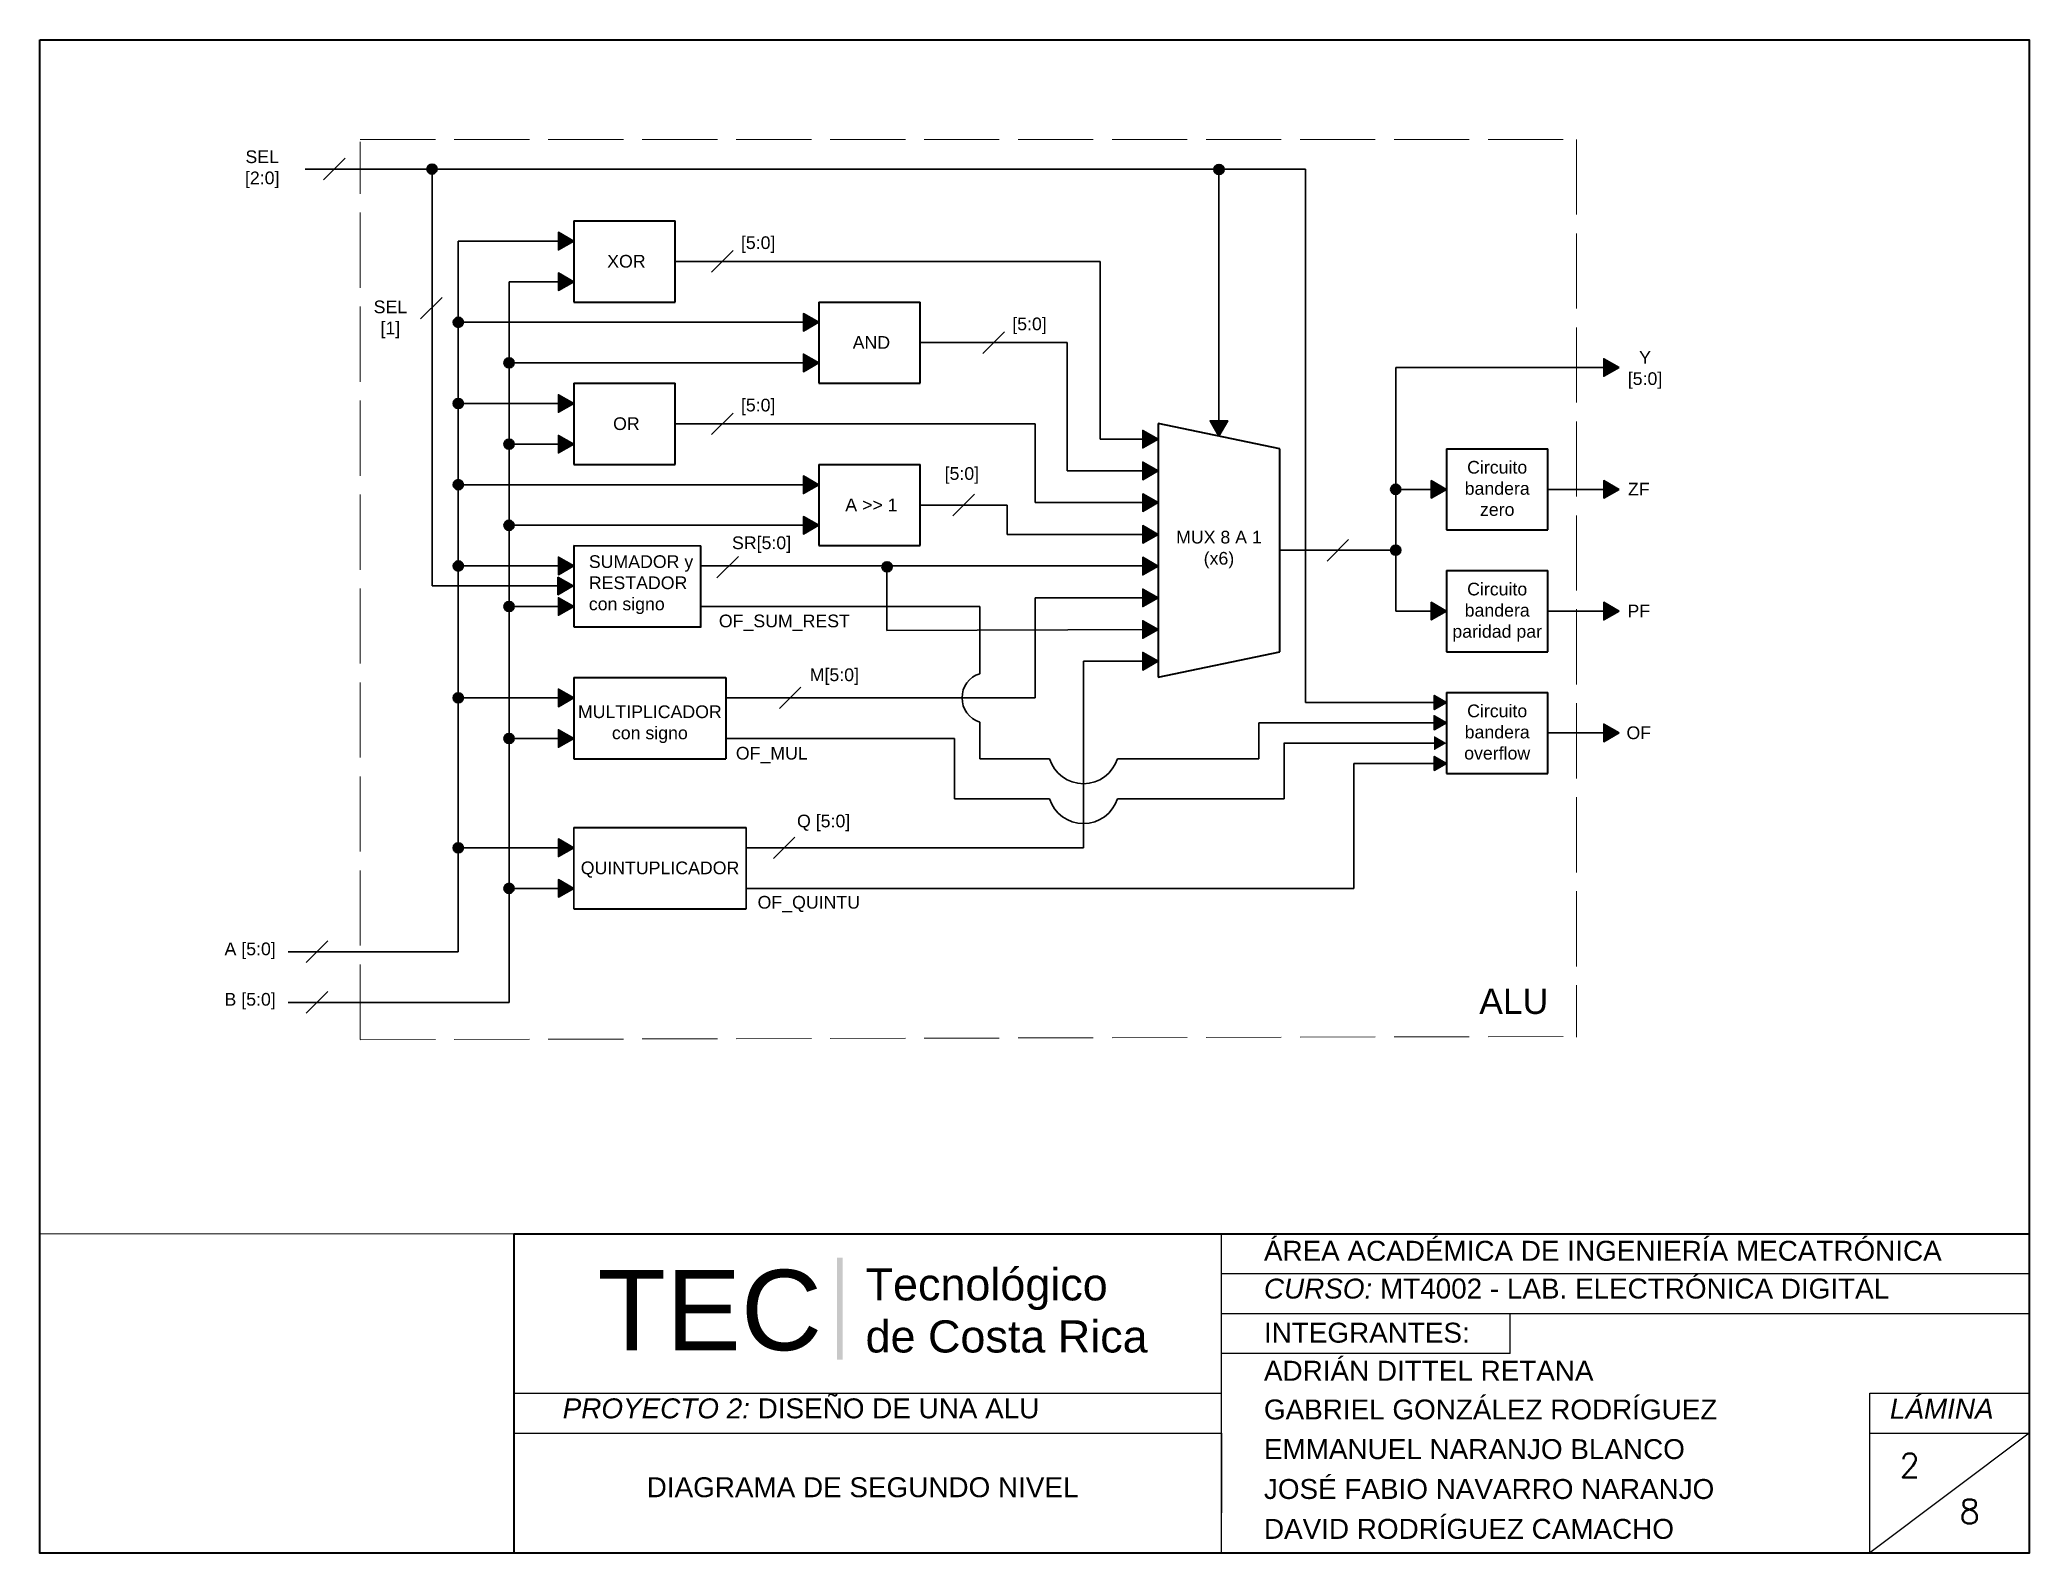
# Paper-space layout '2NIVEL' of a CAD drawing. Header units: millimetres. Extents: x 7 to 257, y 6 to 195.
# The model-space entities are those that its viewports show. They can reach past a viewport. Long polylines and large blocks are cut down to what shows.
import ezdxf

# ---------------------------------------------------------------- set-up
doc = ezdxf.new("R2010")
doc.units = ezdxf.units.MM
doc.header["$LTSCALE"] = 0.5
doc.linetypes.add('ACAD_ISO02W100', pattern=[15, 12, -3])
for name, color, linetype, lineweight in [('Cables', 7, 'Continuous', 30), ('Contorno', 7, 'Continuous', 40), ('Cuadro_dashed', 7, 'ACAD_ISO02W100', 20), ('Modulos', 7, 'Continuous', 40), ('MView', 7, 'Continuous', 5)]:
    doc.layers.add(name, color=color, linetype=linetype, lineweight=lineweight)
doc.layers.add('Texto', color=7, linetype='Continuous')
doc.styles.add('PDF Arial', font='arial.ttf')
doc.styles.add('Rotulado', font='arial.ttf', dxfattribs={"height": 10})
doc.styles.add('s1', font='romans.shx')

msp = doc.modelspace()

# ---------------------------------------------------------------- hatches: boundary and pattern name
at = {"layer": 'Cables'}
h = msp.add_hatch(color=256, dxfattribs=at)
h.dxf.hatch_style = 1
edge = h.paths.add_edge_path()
edge.add_arc((55.16, 214.22), 1, 0, 360)
h = msp.add_hatch(color=256, dxfattribs=at)
h.dxf.hatch_style = 1
edge = h.paths.add_edge_path()
edge.add_arc((210.2, 214.15), 1, 0, 360)
h = msp.add_hatch(color=256, dxfattribs=at)
h.dxf.hatch_style = 1
h.paths.add_polyline_path([(83.07, 200.03), (80.07, 201.76), (80.07, 198.3)])
h = msp.add_hatch(color=256, dxfattribs=at)
h.dxf.hatch_style = 1
h.paths.add_polyline_path([(83.07, 192.03), (80.07, 193.76), (80.07, 190.3)])
h = msp.add_hatch(color=256, dxfattribs=at)
h.dxf.hatch_style = 1
edge = h.paths.add_edge_path()
edge.add_arc((60.33, 184.03), 1, 0, 360)
h = msp.add_hatch(color=256, dxfattribs=at)
h.dxf.hatch_style = 1
h.paths.add_polyline_path([(131.34, 184.03), (128.34, 185.76), (128.34, 182.3)])
h = msp.add_hatch(color=256, dxfattribs=at)
h.dxf.hatch_style = 1
edge = h.paths.add_edge_path()
edge.add_arc((70.33, 176.03), 1, 0, 360)
h = msp.add_hatch(color=256, dxfattribs=at)
h.dxf.hatch_style = 1
h.paths.add_polyline_path([(131.34, 176.03), (128.34, 177.76), (128.34, 174.3)])
h = msp.add_hatch(color=256, dxfattribs=at)
h.dxf.hatch_style = 1
h.paths.add_polyline_path([(289.01, 175.12), (286.01, 176.86), (286.01, 173.39)])
h = msp.add_hatch(color=256, dxfattribs=at)
h.dxf.hatch_style = 1
edge = h.paths.add_edge_path()
edge.add_arc((60.33, 168.03), 1, 0, 360)
h = msp.add_hatch(color=256, dxfattribs=at)
h.dxf.hatch_style = 1
h.paths.add_polyline_path([(83.07, 168.03), (80.07, 169.76), (80.07, 166.3)])
h = msp.add_hatch(color=256, dxfattribs=at)
h.dxf.hatch_style = 1
h.paths.add_polyline_path([(211.93, 164.62), (208.46, 164.62), (210.19, 161.62)])
h = msp.add_hatch(color=256, dxfattribs=at)
h.dxf.hatch_style = 1
edge = h.paths.add_edge_path()
edge.add_arc((70.33, 160.03), 1, 0, 360)
h = msp.add_hatch(color=256, dxfattribs=at)
h.dxf.hatch_style = 1
h.paths.add_polyline_path([(83.07, 160.03), (80.07, 161.76), (80.07, 158.3)])
h = msp.add_hatch(color=256, dxfattribs=at)
h.dxf.hatch_style = 1
h.paths.add_polyline_path([(198.19, 161), (195.19, 162.73), (195.19, 159.27)])
h = msp.add_hatch(color=256, dxfattribs=at)
h.dxf.hatch_style = 1
edge = h.paths.add_edge_path()
edge.add_arc((60.33, 152.03), 1, 0, 360)
h = msp.add_hatch(color=256, dxfattribs=at)
h.dxf.hatch_style = 1
h.paths.add_polyline_path([(131.34, 152.03), (128.34, 153.76), (128.34, 150.3)])
h = msp.add_hatch(color=256, dxfattribs=at)
h.dxf.hatch_style = 1
h.paths.add_polyline_path([(198.19, 154.75), (195.19, 156.48), (195.19, 153.02)])
h = msp.add_hatch(color=256, dxfattribs=at)
h.dxf.hatch_style = 1
h.paths.add_polyline_path([(198.19, 148.5), (195.19, 150.23), (195.19, 146.77)])
h = msp.add_hatch(color=256, dxfattribs=at)
h.dxf.hatch_style = 1
edge = h.paths.add_edge_path()
edge.add_arc((245.01, 151.12), 1, 0, 360)
h = msp.add_hatch(color=256, dxfattribs=at)
h.dxf.hatch_style = 1
h.paths.add_polyline_path([(255.01, 151.12), (252.01, 152.86), (252.01, 149.39)])
h = msp.add_hatch(color=256, dxfattribs=at)
h.dxf.hatch_style = 1
h.paths.add_polyline_path([(289.01, 151.12), (286.01, 152.86), (286.01, 149.39)])
h = msp.add_hatch(color=256, dxfattribs=at)
h.dxf.hatch_style = 1
edge = h.paths.add_edge_path()
edge.add_arc((70.33, 144.03), 1, 0, 360)
h = msp.add_hatch(color=256, dxfattribs=at)
h.dxf.hatch_style = 1
h.paths.add_polyline_path([(131.34, 144.03), (128.34, 145.76), (128.34, 142.3)])
h = msp.add_hatch(color=256, dxfattribs=at)
h.dxf.hatch_style = 1
h.paths.add_polyline_path([(198.19, 142.25), (195.19, 143.98), (195.19, 140.52)])
h = msp.add_hatch(color=256, dxfattribs=at)
h.dxf.hatch_style = 1
h.paths.add_polyline_path([(83.07, 136.03), (80.07, 137.76), (80.07, 134.3)])
h = msp.add_hatch(color=256, dxfattribs=at)
h.dxf.hatch_style = 1
h.paths.add_polyline_path([(198.19, 136), (195.19, 137.73), (195.19, 134.27)])
h = msp.add_hatch(color=256, dxfattribs=at)
h.dxf.hatch_style = 1
edge = h.paths.add_edge_path()
edge.add_arc((245.01, 139.12), 1, 0, 360)
h = msp.add_hatch(color=256, dxfattribs=at)
h.dxf.hatch_style = 1
edge = h.paths.add_edge_path()
edge.add_arc((60.33, 136.03), 1, 0, 360)
h = msp.add_hatch(color=256, dxfattribs=at)
h.dxf.hatch_style = 1
h.paths.add_polyline_path([(82.94, 132.08), (79.94, 133.81), (79.94, 130.35)])
h = msp.add_hatch(color=256, dxfattribs=at)
h.dxf.hatch_style = 1
edge = h.paths.add_edge_path()
edge.add_arc((144.8, 135.84), 1, 0, 360)
h = msp.add_hatch(color=256, dxfattribs=at)
h.dxf.hatch_style = 1
h.paths.add_polyline_path([(83.07, 128.03), (80.07, 129.76), (80.07, 126.3)])
h = msp.add_hatch(color=256, dxfattribs=at)
h.dxf.hatch_style = 1
h.paths.add_polyline_path([(198.19, 129.75), (195.19, 131.48), (195.19, 128.02)])
h = msp.add_hatch(color=256, dxfattribs=at)
h.dxf.hatch_style = 1
edge = h.paths.add_edge_path()
edge.add_arc((70.33, 128.03), 1, 0, 360)
h = msp.add_hatch(color=256, dxfattribs=at)
h.dxf.hatch_style = 1
h.paths.add_polyline_path([(255.01, 127.12), (252.01, 128.86), (252.01, 125.39)])
h = msp.add_hatch(color=256, dxfattribs=at)
h.dxf.hatch_style = 1
h.paths.add_polyline_path([(289.01, 127.12), (286.01, 128.86), (286.01, 125.39)])
h = msp.add_hatch(color=256, dxfattribs=at)
h.dxf.hatch_style = 1
h.paths.add_polyline_path([(198.19, 123.5), (195.19, 125.23), (195.19, 121.77)])
h = msp.add_hatch(color=256, dxfattribs=at)
h.dxf.hatch_style = 1
h.paths.add_polyline_path([(198.19, 117.25), (195.19, 118.98), (195.19, 115.52)])
h = msp.add_hatch(color=256, dxfattribs=at)
h.dxf.hatch_style = 1
edge = h.paths.add_edge_path()
edge.add_arc((60.33, 110.03), 1, 0, 360)
h = msp.add_hatch(color=256, dxfattribs=at)
h.dxf.hatch_style = 1
h.paths.add_polyline_path([(83.07, 110.03), (80.07, 111.76), (80.07, 108.3)])
h = msp.add_hatch(color=256, dxfattribs=at)
h.dxf.hatch_style = 1
h.paths.add_polyline_path([(255.01, 109.12), (252.61, 110.51), (252.61, 107.74)])
h = msp.add_hatch(color=256, dxfattribs=at)
h.dxf.hatch_style = 1
h.paths.add_polyline_path([(254.99, 105.13), (252.59, 106.52), (252.59, 103.74)])
h = msp.add_hatch(color=256, dxfattribs=at)
h.dxf.hatch_style = 1
h.paths.add_polyline_path([(255.01, 105.12), (252.61, 106.51), (252.61, 103.74)])
h = msp.add_hatch(color=256, dxfattribs=at)
h.dxf.hatch_style = 1
edge = h.paths.add_edge_path()
edge.add_arc((70.33, 102.03), 1, 0, 360)
h = msp.add_hatch(color=256, dxfattribs=at)
h.dxf.hatch_style = 1
h.paths.add_polyline_path([(83.07, 102.03), (80.07, 103.76), (80.07, 100.3)])
h = msp.add_hatch(color=256, dxfattribs=at)
h.dxf.hatch_style = 1
h.paths.add_polyline_path([(254.93, 101.1), (252.53, 102.48), (252.53, 99.71)])
h = msp.add_hatch(color=256, dxfattribs=at)
h.dxf.hatch_style = 1
h.paths.add_polyline_path([(255.01, 101.12), (252.61, 102.51), (252.61, 99.74)])
h = msp.add_hatch(color=256, dxfattribs=at)
h.dxf.hatch_style = 1
h.paths.add_polyline_path([(289.01, 103.12), (286.01, 104.86), (286.01, 101.39)])
h = msp.add_hatch(color=256, dxfattribs=at)
h.dxf.hatch_style = 1
h.paths.add_polyline_path([(255.01, 97.12), (252.61, 98.51), (252.61, 95.74)])
h = msp.add_hatch(color=256, dxfattribs=at)
h.dxf.hatch_style = 1
edge = h.paths.add_edge_path()
edge.add_arc((60.33, 80.5), 1, 0, 360)
h = msp.add_hatch(color=256, dxfattribs=at)
h.dxf.hatch_style = 1
h.paths.add_polyline_path([(80.07, 78.77), (83.07, 80.5), (80.07, 82.23)])
h = msp.add_hatch(color=256, dxfattribs=at)
h.dxf.hatch_style = 1
edge = h.paths.add_edge_path()
edge.add_arc((70.33, 72.5), 1, 0, 360)
h = msp.add_hatch(color=256, dxfattribs=at)
h.dxf.hatch_style = 1
h.paths.add_polyline_path([(80.07, 70.77), (83.07, 72.5), (80.07, 74.23)])

# ---------------------------------------------------------------- linework, layer by layer
for p, q in [((33.79, 212.1), (38.03, 216.34)), ((55.16, 132.08), (55.16, 214.22)), ((210.19, 214.22), (227.24, 214.22)), ((227.24, 214.22), (227.24, 109.11)), ((110.22, 193.91), (114.46, 198.15)), ((52.89, 184.7), (57.13, 188.94)), ((163.69, 177.91), (167.93, 182.15)), ((110.22, 161.91), (114.46, 166.15)), ((157.78, 145.91), (162.03, 150.15)), ((231.48, 137), (235.72, 141.25)), ((111.27, 133.66), (115.52, 137.9)), ((123.6, 107.91), (127.84, 112.15)), ((227.24, 109.11), (235.34, 109.12)), ((236.77, 97.12), (236.77, 72.5)), ((117.07, 84.5), (117.07, 68.5)), ((122.42, 78.38), (126.66, 82.62)), ((30.37, 57.9), (34.61, 62.15)), ((30.37, 47.9), (34.61, 52.15))]:
    msp.add_line(p, q, dxfattribs=at)
at = {"layer": 'Cables', "color": 7}
for p, q in [((210.19, 214.22), (30.19, 214.22)), ((210.19, 161.62), (210.19, 214.22)), ((83.07, 204.03), (83.07, 196.03)), ((60.33, 200.03), (60.33, 60.02)), ((83.07, 200.03), (60.33, 200.03)), ((83.07, 196.03), (83.07, 188.03)), ((103.07, 196.03), (186.77, 196.03)), ((186.77, 196.03), (186.77, 161)), ((70.33, 192.03), (70.33, 50.02)), ((83.07, 192.03), (70.33, 192.03)), ((131.34, 188.03), (131.34, 180.03)), ((128.34, 184.03), (60.33, 184.03)), ((131.34, 180.03), (131.34, 172.03)), ((151.34, 180.03), (180.28, 180.03)), ((180.28, 180.03), (180.28, 154.75)), ((128.34, 176.03), (70.33, 176.03)), ((245.01, 175.12), (245.01, 127.12)), ((245.01, 175.12), (245.01, 151.12)), ((245.01, 175.12), (287.01, 175.12)), ((83.07, 172.03), (83.07, 164.03)), ((83.07, 168.03), (60.33, 168.03)), ((83.07, 164.03), (83.07, 156.03)), ((103.07, 164.03), (173.98, 164.03)), ((173.98, 164.03), (173.98, 148.5)), ((186.77, 161), (198.19, 161)), ((198.19, 164.12), (198.19, 157.87)), ((83.07, 160.03), (70.33, 160.03)), ((198.19, 157.87), (198.19, 151.62)), ((255.01, 159.12), (255.01, 151.12)), ((131.34, 156.03), (131.34, 148.03)), ((180.28, 154.75), (198.19, 154.75)), ((128.34, 152.03), (60.33, 152.03)), ((198.19, 151.62), (198.19, 145.37)), ((245.01, 151.12), (245.01, 127.12)), ((245.01, 151.12), (255.01, 151.12)), ((255.01, 151.12), (255.01, 143.12)), ((275.01, 151.12), (287.01, 151.12)), ((131.34, 148.03), (131.34, 140.03)), ((151.34, 148.03), (168.47, 148.03)), ((168.47, 148.03), (168.47, 142.25)), ((173.98, 148.5), (198.19, 148.5)), ((198.19, 145.37), (198.19, 139.12)), ((128.34, 144.03), (70.33, 144.03)), ((168.47, 142.25), (198.19, 142.25)), ((83.07, 140.03), (83.07, 132.03)), ((108.1, 131.98), (108.1, 139.98)), ((198.19, 139.12), (198.19, 132.87)), ((222.19, 139.12), (245.01, 139.12)), ((83.07, 136.03), (60.33, 136.03)), ((108.1, 136.03), (195.19, 136.03)), ((144.77, 123.29), (144.77, 135.81)), ((255.01, 135.12), (255.01, 127.12)), ((82.94, 132.08), (55.16, 132.08)), ((83.07, 132.03), (83.07, 124.03)), ((108.1, 123.98), (108.1, 131.98)), ((173.98, 110.03), (173.98, 129.75)), ((173.98, 129.75), (198.19, 129.75)), ((198.19, 132.87), (198.19, 126.62)), ((83.07, 128.03), (70.33, 128.03)), ((108.1, 128.03), (163.07, 128.03)), ((163.07, 128.03), (163.07, 114.8)), ((198.19, 126.62), (198.19, 120.37)), ((245.01, 127.12), (245.01, 127.12)), ((245.01, 127.12), (255.01, 127.12)), ((255.01, 127.12), (255.01, 119.12)), ((275.01, 127.12), (287.01, 127.12)), ((144.77, 123.29), (198.19, 123.5)), ((198.19, 120.37), (198.19, 114.12)), ((83.07, 114.03), (83.07, 106.03)), ((113.07, 114.03), (113.07, 106.03)), ((183.49, 80.5), (183.51, 117.25)), ((183.51, 117.25), (198.19, 117.25)), ((80.07, 110.03), (60.33, 110.03)), ((113.07, 110.03), (173.98, 110.03)), ((255.01, 111.12), (255.01, 107.12)), ((83.07, 106.03), (83.07, 98.03)), ((113.07, 106.03), (113.07, 98.03)), ((235.34, 109.12), (252.61, 109.12)), ((255.01, 107.12), (255.01, 103.12)), ((80.07, 102.03), (70.33, 102.03)), ((113.07, 102.03), (158.07, 102.03)), ((158.07, 102.03), (158.07, 90.17)), ((163.07, 105.26), (163.07, 98.03)), ((218.05, 105.13), (252.59, 105.13)), ((218.07, 98.03), (218.07, 105.13)), ((255.01, 103.12), (255.01, 99.12)), ((275.01, 103.12), (287.01, 103.12)), ((163.07, 98.03), (176.82, 98.03)), ((190.18, 98.03), (218.07, 98.03)), ((222.99, 101.1), (252.53, 101.1)), ((223.07, 90.17), (223.07, 101.1)), ((255.01, 99.12), (255.01, 95.12)), ((236.77, 97.12), (252.61, 97.12)), ((158.07, 90.17), (176.82, 90.17)), ((190.18, 90.17), (223.07, 90.17)), ((83.07, 84.5), (83.07, 76.5)), ((80.07, 80.5), (60.33, 80.5)), ((117.07, 80.5), (183.49, 80.5)), ((83.07, 76.5), (83.07, 68.5)), ((80.07, 72.5), (70.33, 72.5)), ((117.07, 72.5), (236.77, 72.5)), ((26.8, 60.02), (60.33, 60.02)), ((26.8, 50.02), (70.33, 50.02))]:
    msp.add_line(p, q, dxfattribs=at)
for points in [[(83.07, 200.03), (80.07, 201.76), (80.07, 198.3)], [(83.07, 192.03), (80.07, 193.76), (80.07, 190.3)], [(131.34, 184.03), (128.34, 185.76), (128.34, 182.3)], [(131.34, 176.03), (128.34, 177.76), (128.34, 174.3)], [(289.01, 175.12), (286.01, 176.86), (286.01, 173.39)], [(83.07, 168.03), (80.07, 169.76), (80.07, 166.3)], [(210.19, 161.62), (208.46, 164.62), (211.93, 164.62)], [(83.07, 160.03), (80.07, 161.76), (80.07, 158.3)], [(198.19, 161), (195.19, 162.73), (195.19, 159.27)], [(131.34, 152.03), (128.34, 153.76), (128.34, 150.3)], [(198.19, 154.75), (195.19, 156.48), (195.19, 153.02)], [(198.19, 148.5), (195.19, 150.23), (195.19, 146.77)], [(255.01, 151.12), (252.01, 152.86), (252.01, 149.39)], [(289.01, 151.12), (286.01, 152.86), (286.01, 149.39)], [(131.34, 144.03), (128.34, 145.76), (128.34, 142.3)], [(198.19, 142.25), (195.19, 143.98), (195.19, 140.52)], [(83.07, 136.03), (80.07, 137.76), (80.07, 134.3)], [(198.19, 136), (195.19, 137.73), (195.19, 134.27)], [(82.94, 132.08), (79.94, 133.81), (79.94, 130.35)], [(83.07, 128.03), (80.07, 129.76), (80.07, 126.3)], [(198.19, 129.75), (195.19, 131.48), (195.19, 128.02)], [(255.01, 127.12), (252.01, 128.86), (252.01, 125.39)], [(289.01, 127.12), (286.01, 128.86), (286.01, 125.39)], [(198.19, 123.5), (195.19, 125.23), (195.19, 121.77)], [(198.19, 117.25), (195.19, 118.98), (195.19, 115.52)], [(83.07, 110.03), (80.07, 111.76), (80.07, 108.3)], [(255.01, 109.12), (252.61, 110.51), (252.61, 107.74)], [(254.99, 105.13), (252.59, 106.52), (252.59, 103.74)], [(255.01, 105.12), (252.61, 106.51), (252.61, 103.74)], [(83.07, 102.03), (80.07, 103.76), (80.07, 100.3)], [(289.01, 103.12), (286.01, 104.86), (286.01, 101.39)], [(255.01, 97.12), (252.61, 98.51), (252.61, 95.74)], [(83.07, 80.5), (80.07, 82.23), (80.07, 78.77)], [(83.07, 72.5), (80.07, 74.23), (80.07, 70.77)]]:
    msp.add_lwpolyline(points, close=True, dxfattribs=at)
at = {"layer": 'Cables'}
for centre in [(55.16, 214.22), (210.2, 214.15), (60.33, 184.03), (70.33, 176.03), (60.33, 168.03), (70.33, 160.03), (60.33, 152.03), (245.01, 151.12), (70.33, 144.03), (245.01, 139.12), (60.33, 136.03), (144.8, 135.84), (70.33, 128.03), (60.33, 110.03), (70.33, 102.03), (60.33, 80.5), (70.33, 72.5)]:
    msp.add_circle(centre, 1, dxfattribs=at)
at = {"layer": 'Cables', "color": 7}
for centre, radius, start, end in [((164.57, 110.03), 5, 107.4026, 252.5974), ((183.5, 100.12), 7, 197.4026, 342.5974), ((183.5, 92.26), 7, 197.4026, 342.5974)]:
    msp.add_arc(centre, radius, start, end, dxfattribs=at)
at = {"layer": 'Cuadro_dashed', "color": 7}
for p, q in [((41.01, 220.06), (280.61, 220.06)), ((41.01, 42.71), (41.01, 219.58)), ((280.61, 220.06), (280.61, 43.18)), ((41.01, 42.67), (280.61, 43.33))]:
    msp.add_line(p, q, dxfattribs=at)
at = {"layer": 'Modulos'}
for p, q in [((83.07, 204.03), (103.07, 204.03)), ((83.07, 204.03), (83.07, 188.03)), ((103.07, 188.03), (103.07, 204.03)), ((83.07, 188.03), (103.07, 188.03)), ((131.34, 188.03), (151.34, 188.03)), ((131.34, 188.03), (131.34, 172.03)), ((151.34, 172.03), (151.34, 188.03)), ((83.07, 172.03), (103.07, 172.03)), ((83.07, 172.03), (83.07, 156.03)), ((103.07, 156.03), (103.07, 172.03)), ((131.34, 172.03), (151.34, 172.03)), ((255.01, 159.12), (275.01, 159.12)), ((255.01, 159.12), (255.01, 143.12)), ((275.01, 143.12), (275.01, 159.12)), ((83.07, 156.03), (103.07, 156.03)), ((131.34, 156.03), (151.34, 156.03)), ((131.34, 156.03), (131.34, 140.03)), ((151.34, 140.03), (151.34, 156.03)), ((255.01, 143.12), (275.01, 143.12)), ((83.07, 140.03), (108.1, 139.98)), ((83.07, 140.03), (83.07, 124.03)), ((108.1, 123.92), (108.1, 139.92)), ((131.34, 140.03), (151.34, 140.03)), ((255.01, 135.12), (275.01, 135.12)), ((255.01, 135.12), (255.01, 119.12)), ((275.01, 119.12), (275.01, 135.12)), ((83.07, 124.03), (108.1, 124.03)), ((255.01, 119.12), (275.01, 119.12)), ((83.07, 114.03), (113.07, 114.03)), ((83.07, 114.03), (83.07, 98.03)), ((255.01, 111.12), (275.01, 111.12)), ((255.01, 111.12), (255.01, 95.12)), ((275.01, 95.12), (275.01, 111.12)), ((83.07, 98.03), (113.07, 98.03)), ((255.01, 95.12), (275.01, 95.12)), ((83.07, 84.5), (117.07, 84.5)), ((83.07, 68.5), (117.07, 68.5))]:
    msp.add_line(p, q, dxfattribs=at)
at = {"layer": 'Modulos', "color": 7}
for p, q in [((198.19, 164.12), (198.19, 114.12)), ((222.19, 159.12), (198.19, 164.12)), ((222.19, 119.12), (222.19, 159.12)), ((198.19, 114.12), (222.19, 119.12)), ((113.07, 114.03), (113.07, 98.03))]:
    msp.add_line(p, q, dxfattribs=at)

# ---------------------------------------------------------------- texts
at = {"layer": 'Texto', "style": 'Rotulado'}
for s, width, heights, insert, char_height, attachment_point in [('\\pxqc;SEL [2:0]', 10.2107, [7.76], (16.59, 217.9), 2.5, 1), ('\\pxqc;[5:0]', 9.8135, [4.31], (114.5, 200.97), 2.5, 1), ('\\pxqc;XOR', 12.7925, [3.45], (87.05, 197.31), 2.5, 1), ('\\pxqc;SEL \\P[1]', 10.5622, [8.78], (41.67, 180.9), 2.5, 7), ('\\pxqc;[5:0]', 9.8135, [4.31], (167.96, 184.97), 2.5, 1), ('\\pxqc;AND', 12.7925, [3.45], (135.32, 181.31), 2.5, 1), ('\\pxqc;Y \\P[5:0]', 9.4316, [7.87], (289.42, 178.35), 2.5, 1), ('\\pxqc;[5:0]', 9.8135, [4.31], (114.5, 168.97), 2.5, 1), ('\\pxqc;OR', 12.7925, [3.45], (87.05, 165.31), 2.5, 1), ('\\pxqc;Circuito bandera zero', 20, [12], (255.01, 156.72), 2.5, 1), ('\\pxqc;[5:0]', 9.8135, [4.31], (154.63, 155.49), 2.5, 1), ('\\pxqc;A >> 1', 12.7925, [3.45], (135.32, 149.31), 2.5, 1), ('\\pxqc;ZF', 5.1661, [3.45], (290.32, 152.41), 2.5, 1), ('\\pxqc;SR[5:0]', 9.8135, [4.31], (115.17, 141.84), 2.5, 1), ('\\pxqc;MUX 8 A 1\\P(x6)', 24, [9.2], (198.19, 142.95), 2.5, 1), ('SUMADOR y RESTADOR con signo', 23.771, [13.65], (86.05, 138.13), 2.5, 1), ('\\pxqc;Circuito bandera paridad par', 20, [12], (255.01, 132.72), 2.5, 1), ('\\pxqc;OF_SUM_REST', 5.1661, [3.45], (121.99, 126.44), 2.5, 1), ('\\pxqc;PF', 5.1661, [3.45], (290.32, 128.41), 2.5, 1), ('\\pxqc;M[5:0]', 9.8135, [4.31], (129.51, 115.83), 2.5, 1), ('\\pxqc;MULTIPLICADOR con signo', 30, [8.73], (83.07, 108.55), 2.5, 1), ('\\pxqc;Circuito bandera overflow', 20, [12], (255.01, 108.72), 2.5, 1), ('\\pxqc;OF', 5.1661, [3.45], (290.32, 104.41), 2.5, 1), ('\\pxqc;OF_MUL', 5.1661, [3.45], (119.51, 100.38), 2.5, 1), ('\\pxqc;Q [5:0]', 13.0198, [4.59], (125.8, 87.02), 2.5, 1), ('\\pxqc;QUINTUPLICADOR', 34, [3.12], (83.07, 77.79), 2.5, 1), ('\\pxqc;OF_QUINTU', 5.1661, [3.45], (126.8, 71.01), 2.5, 1), ('\\pxqc;A [5:0]', 14.4388, [4.13], (12.1, 61.83), 2.5, 1), ('\\pxqc;B [5:0]', 14.4388, [4.13], (12.1, 51.89), 2.5, 1), ('\\pxqc;ALU', 12.7925, [3.45], (261.88, 52.76), 5, 1)]:
    msp.add_mtext_dynamic_manual_height_columns(s, width=width, gutter_width=29.51, heights=heights, dxfattribs=dict(at, insert=insert, char_height=char_height, attachment_point=attachment_point))

psp = doc.layouts.new('2NIVEL')

# ---------------------------------------------------------------- linework, layer by layer
for p, q in [((155.44, 5.76), (155.44, 45.76)), ((155.44, 40.76), (256.72, 40.76)), ((155.44, 35.76), (256.72, 35.76)), ((191.64, 30.76), (155.44, 30.76)), ((66.72, 25.76), (155.44, 25.76)), ((236.72, 25.76), (256.72, 25.76)), ((236.72, 5.76), (236.72, 25.76)), ((66.72, 20.76), (155.44, 20.76)), ((155.44, 20.76), (155.44, 15.76)), ((236.72, 20.76), (256.72, 20.76)), ((256.72, 20.76), (236.72, 5.76)), ((155.44, 15.76), (155.44, 10.76))]:
    psp.add_line(p, q)
at = {"color": 7}
psp.add_line((191.64, 30.76), (191.64, 35.76), dxfattribs=at)
at = {"color": 251, "true_color": 0x4b4b4b, "transparency": 33554559}
for points in [[(107.95, 42.74), (107.22, 42.74), (107.95, 29.98)], [(107.22, 42.74), (107.95, 29.98), (107.22, 29.98)]]:
    psp.add_solid(points, dxfattribs=at)
at = {"layer": 'Contorno'}
for q in [(66.72, 5.76), (256.72, 45.76)]:
    psp.add_line((66.72, 45.76), q, dxfattribs=at)
psp.add_lwpolyline([(7.26, 195.47), (256.72, 195.47), (256.72, 5.7), (7.26, 5.7)], close=True, dxfattribs=at)

# ---------------------------------------------------------------- texts
at = {"color": 250, "true_color": 0x1c1c1c, "attachment_point": 7, "style": 'PDF Arial'}
for s, insert, char_height in [('TEC', (77.19, 31.01), 10.079), ('Tecnológico', (110.81, 36.18), 4.0315), ('de Costa Rica', (110.81, 30.81), 4.0315)]:
    psp.add_mtext(s, dxfattribs=dict(at, insert=insert, char_height=char_height))
at = {"layer": 'Texto', "attachment_point": 1, "style": 's1'}
for s, insert, char_height, width in [('{\\fArial|b0|i0|c0|p34;ÁREA ACADÉMICA DE INGENIERÍA MECATRÓNICA}', (160.76, 44.87), 2.5, 84.8209), ('{\\fArial|b0|i1|c0|p34;CURSO: \\fArial|b0|i0|c0|p34;MT4002 - LAB. ELECTRÓNICA DIGITAL}', (160.76, 40.13), 2.5, 78.8124), ('{\\fArial|b0|i0|c0|p34;INTEGRANTES:}', (160.76, 34.6), 2.5, 28.1694), ('{\\fArial|b0|i0|c0|p34;ADRIÁN DITTEL RETANA}', (160.76, 29.83), 2.5, 59.8937), ('{\\fArial|b0|i1|c0|p34;PROYECTO 2: \\fArial|b0|i0|c0|p34;DISEÑO DE UNA ALU}', (72.83, 25.11), 2.5, 79.4343), ('{\\fArial|b0|i0|c0|p34;GABRIEL GONZÁLEZ RODRÍGUEZ}', (160.76, 24.97), 2.5, 59.8937), ('{\\fArial|b0|i1|c0|p34;LÁMINA}', (239.25, 25.06), 2.5, 19.0829), ('{\\fArial|b0|i0|c0|p34;EMMANUEL NARANJO BLANCO}', (160.76, 20), 2.5, 59.8937), ('2', (240.45, 18.21), 3, 7.4367), ('\\pxqc;{\\fArial|b0|i0|c0|p34;DIAGRAMA DE SEGUNDO NIVEL}', (78.44, 15.22), 2.5, 63.9917), ('{\\fArial|b0|i0|c0|p34;JOSÉ FABIO NAVARRO NARANJO}', (160.76, 15), 2.5, 59.8937), ('{\\fArial|b0|i0|c0|p34;DAVID RODRÍGUEZ CAMACHO}', (160.76, 10), 2.5, 59.8937), ('8', (247.95, 12.43), 3, 9.5415)]:
    psp.add_mtext(s, dxfattribs=dict(at, insert=insert, char_height=char_height, width=width))

# ---------------------------------------------------------------- viewports
at = {"layer": 'MView'}
psp.add_viewport(center=(131.99, 120.62), size=(249.45, 149.7104), view_center_point=(173.85, 122.08), view_height=235.2319, dxfattribs=at)

doc.saveas('drawing.dxf')
